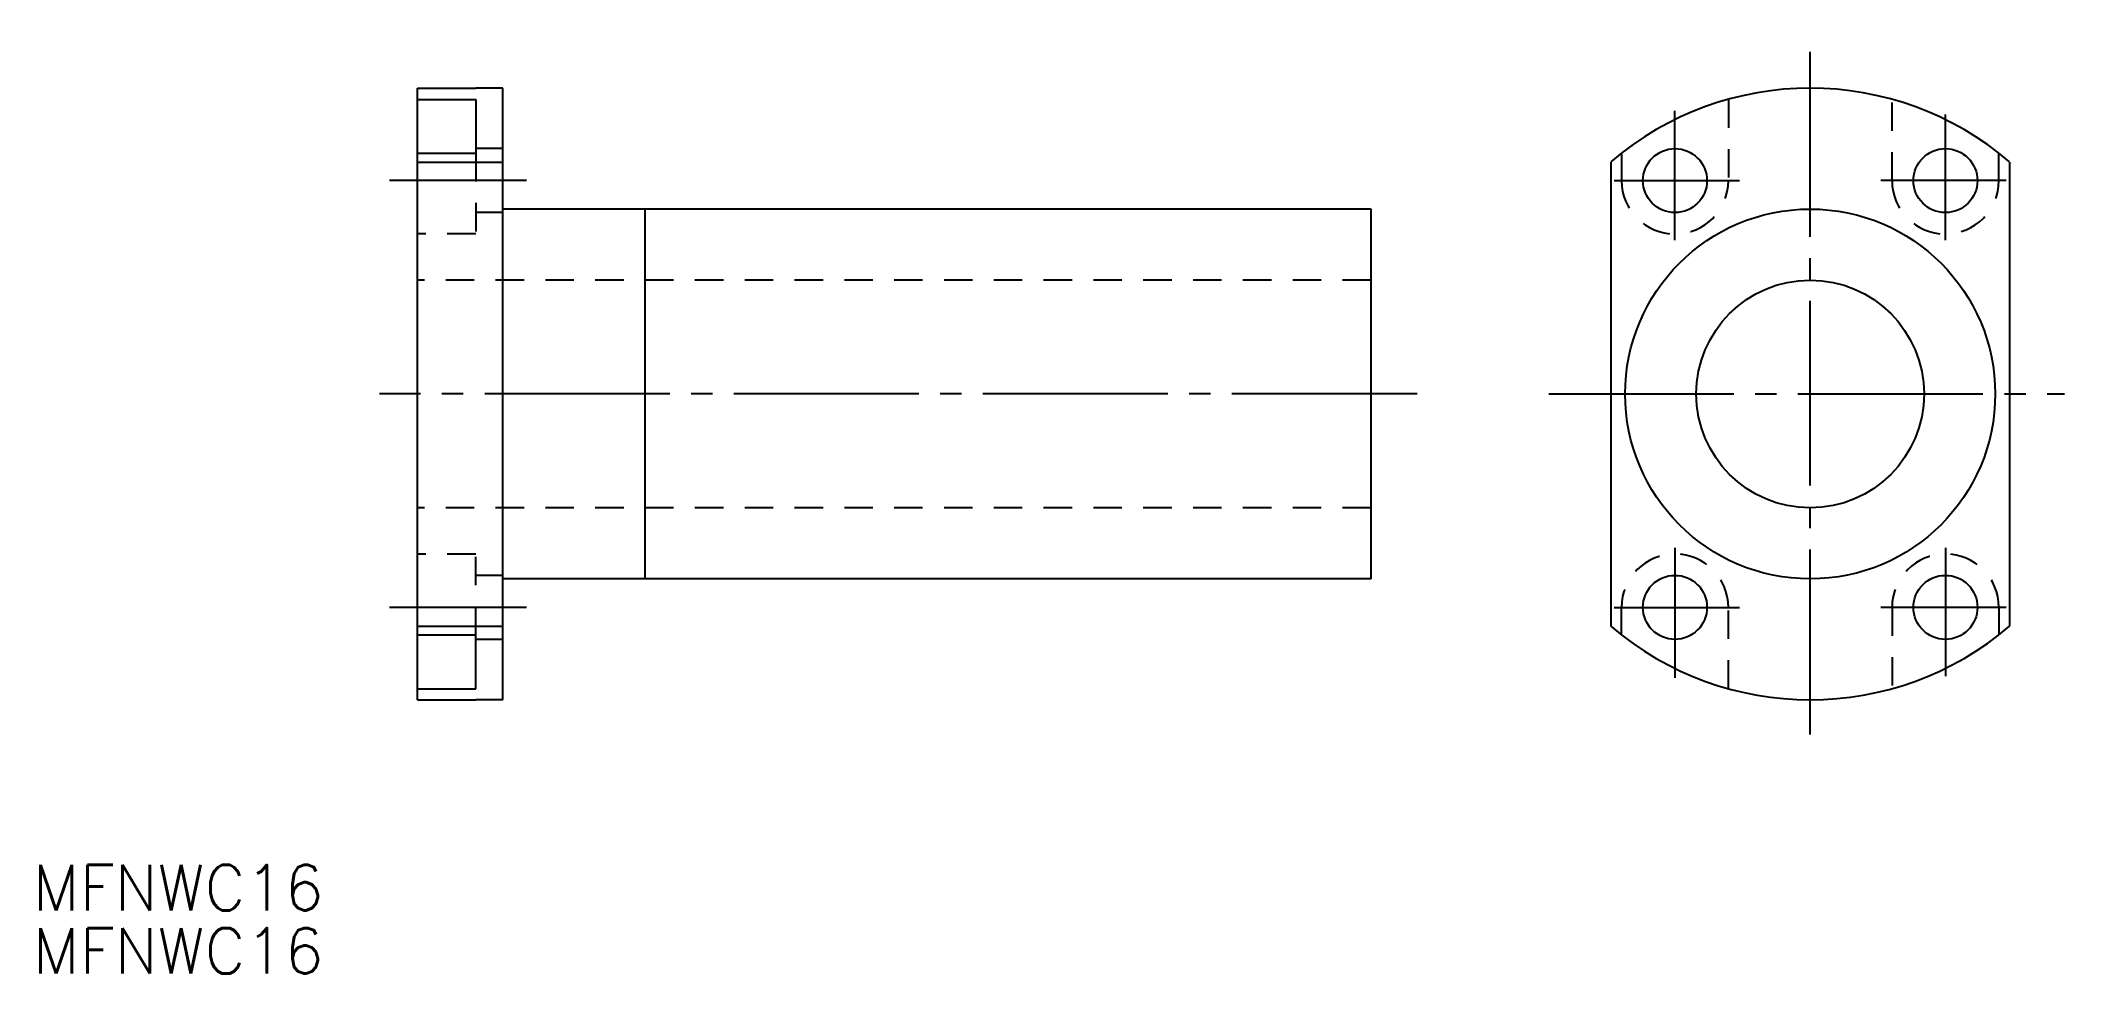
# Model space of a CAD drawing. Extents: x 85 to 227, y 139 to 204.
import ezdxf

# ---------------------------------------------------------------- set-up
doc = ezdxf.new("R2010")
doc.units = 0
doc.linetypes.add('CENTER', pattern=[17.5, 13, -1.5, 1.5, -1.5])
doc.linetypes.add('DASHED', pattern=[3.5, 2, -1.5])
doc.layers.get('0').update_dxf_attribs({"linetype": 'CONTINUOUS'})
doc.layers.add('CENTER', color=1, linetype='CENTER')
doc.styles.get("Standard").update_dxf_attribs({"font": 'txt.shx', "bigfont": '@extfont2.shx'})

msp = doc.modelspace()

# ---------------------------------------------------------------- linework, layer by layer
at = {"color": 7, "linetype": 'CONTINUOUS'}
for p, q in [((111.66, 157.95), (111.66, 200.95)), ((111.66, 200.95), (115.76, 200.95)), ((117.66, 200.95), (115.76, 200.95)), ((117.66, 157.95), (117.66, 200.95)), ((117.66, 157.95), (117.66, 200.95)), ((117.66, 157.95), (117.66, 200.95)), ((111.66, 200.16), (115.76, 200.16)), ((115.76, 200.16), (115.76, 196.38)), ((111.66, 196.38), (115.76, 196.38)), ((111.66, 195.76), (117.66, 195.76)), ((195.51, 195.76), (195.51, 163.13)), ((223.51, 195.76), (223.51, 163.13)), ((178.66, 192.45), (117.66, 192.45)), ((127.66, 166.45), (127.66, 192.45)), ((178.66, 166.45), (178.66, 192.45)), ((178.66, 166.45), (117.66, 166.45)), ((111.66, 163.13), (117.66, 163.13)), ((111.66, 162.51), (115.76, 162.51)), ((115.76, 158.73), (115.76, 162.51)), ((111.66, 158.73), (115.76, 158.73)), ((111.66, 157.95), (115.76, 157.95)), ((117.66, 157.95), (115.76, 157.95)), ((117.66, 157.95), (115.76, 157.95))]:
    msp.add_line(p, q, dxfattribs=at)
at = {"color": 3, "linetype": 'DASHED'}
for p, q in [((203.76, 200.16), (203.76, 194.45)), ((215.26, 194.45), (215.26, 200.16)), ((117.66, 196.7), (115.76, 196.7)), ((115.76, 196.38), (115.76, 190.7)), ((196.26, 196.38), (196.26, 194.45)), ((222.76, 194.45), (222.76, 196.38)), ((117.66, 192.2), (115.76, 192.2)), ((115.76, 190.7), (111.66, 190.7)), ((178.66, 187.45), (111.66, 187.45)), ((178.66, 171.45), (111.66, 171.45)), ((115.76, 168.2), (111.66, 168.2)), ((115.76, 162.51), (115.76, 168.2)), ((117.66, 166.7), (115.76, 166.7)), ((196.26, 162.51), (196.26, 164.45)), ((203.76, 158.73), (203.76, 164.45)), ((215.26, 164.45), (215.26, 158.73)), ((222.76, 164.45), (222.76, 162.51)), ((117.66, 162.2), (115.76, 162.2))]:
    msp.add_line(p, q, dxfattribs=at)
at = {"color": 7, "linetype": 'CONTINUOUS'}
for centre, radius in [((200.01, 194.45), 2.25), ((219.01, 194.45), 2.25), ((209.51, 179.45), 13), ((209.51, 179.45), 8), ((200.01, 164.45), 2.25), ((219.01, 164.45), 2.25)]:
    msp.add_circle(centre, radius, dxfattribs=at)
for start, end in [(49.3707, 130.6293), (229.3707, 310.6293)]:
    msp.add_arc((209.51, 179.45), 21.5, start, end, dxfattribs=at)
at = {"color": 3, "linetype": 'DASHED'}
for centre, start, end in [((200.01, 194.45), 180, 0), ((219.01, 194.45), 180, 0), ((200.01, 164.45), 0, 180), ((219.01, 164.45), 0, 180)]:
    msp.add_arc(centre, 3.75, start, end, dxfattribs=at)
at = {"layer": 'CENTER', "color": 1, "linetype": 'CENTER'}
for p, q in [((209.51, 155.51), (209.51, 204.31)), ((200.01, 190.26), (200.01, 199.36)), ((219.01, 190.26), (219.01, 199.11)), ((119.33, 194.45), (109.7, 194.45)), ((195.74, 194.45), (204.54, 194.45)), ((223.27, 194.45), (214.47, 194.45)), ((181.89, 179.45), (109, 179.45)), ((191.15, 179.45), (227.38, 179.45)), ((200.01, 168.63), (200.01, 159.49)), ((219.01, 168.63), (219.01, 159.62)), ((119.33, 164.45), (109.7, 164.45)), ((195.74, 164.45), (204.54, 164.45)), ((223.27, 164.45), (214.47, 164.45))]:
    msp.add_line(p, q, dxfattribs=at)

# ---------------------------------------------------------------- texts
at = {"color": 7, "linetype": 'CONTINUOUS'}
for p in [(84.64, 143.14), (84.64, 138.7)]:
    msp.add_text('MFNWC16', height=3.2, dxfattribs=at).set_placement(p)

doc.saveas('drawing.dxf')
